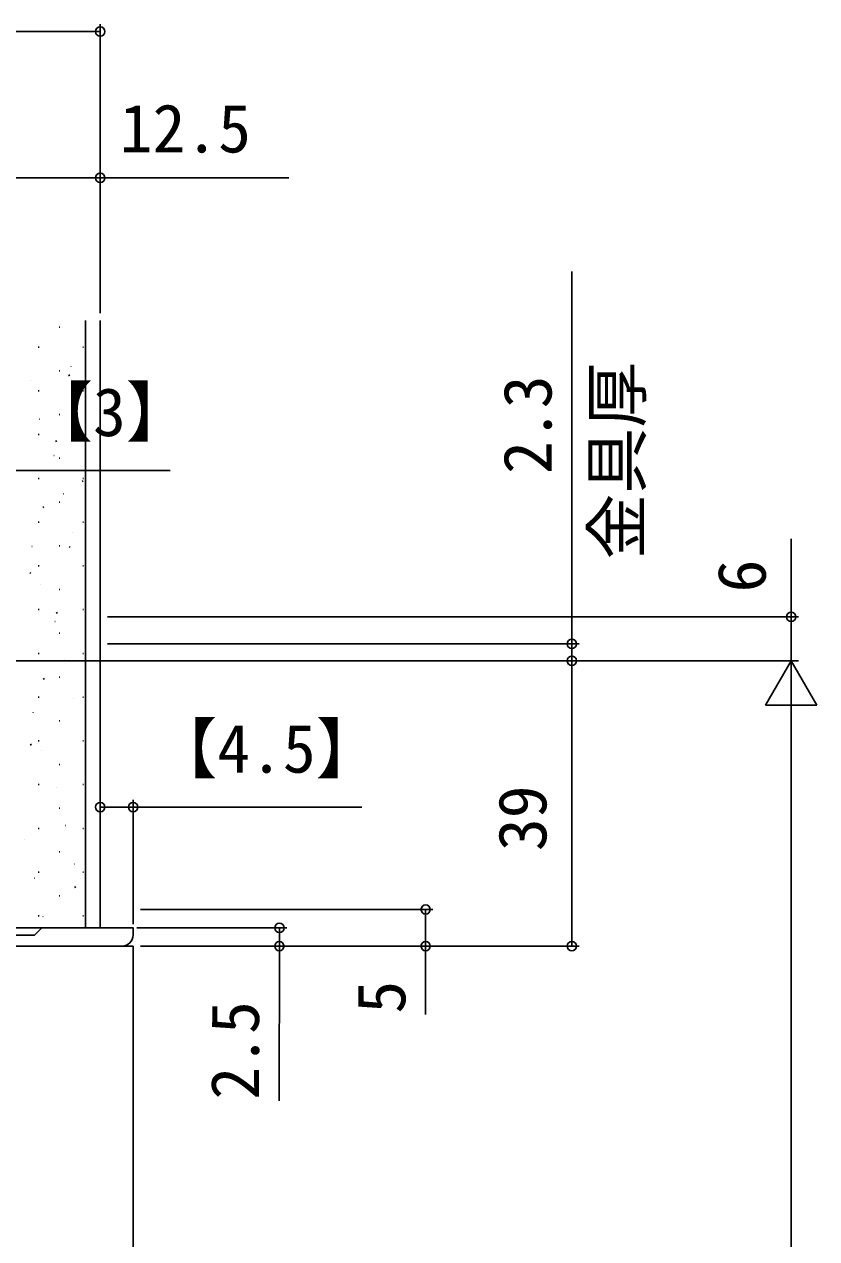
# Model space of a CAD drawing. Units: millimetres, scale not verified. Extents: x -525 to 525, y -808 to 806.
# Drawn here: x -301.8 to -193.4, y 236.6 to 402.6 of the extents above; entities that cross this region are included whole.
import ezdxf
from ezdxf.enums import TextEntityAlignment as Align

# ---------------------------------------------------------------- set-up
doc = ezdxf.new("R2010")
doc.units = ezdxf.units.MM
doc.header["$LTSCALE"] = 4
for name, color, linetype in [('0-3_YKK_11', 7, 'Continuous'), ('0-4_YKK_12', 2, 'Continuous'), ('0-7_YKK_D', 6, 'Continuous'), ('0-9_YSS_K', 3, 'Continuous')]:
    doc.layers.add(name, color=color, linetype=linetype)
doc.styles.add('ＭＳ ゴシック', font='')
doc.styles.get('ＭＳ ゴシック').set_extended_font_data('MS Gothic')

msp = doc.modelspace()

# ---------------------------------------------------------------- linework, layer by layer
at = {"layer": '0-3_YKK_11'}
for points in [[(-307.175, 315.6), (-307.175, 278.1), (-300.375, 278.1), (-299.375, 279.1), (-286.875, 279.1), (-286.875, 278.1)], [(-288.375, 276.6), (-311.375, 276.6), (-311.375, 279.1), (-310.375, 279.1), (-310.375, 277.6), (-308.375, 277.6), (-308.375, 287.8), (-310.375, 287.8), (-310.375, 286.3), (-311.375, 286.3), (-311.375, 288.8), (-308.375, 288.8), (-308.375, 306.3), (-313.175, 306.3), (-313.875, 305.6), (-314.175, 305.6), (-315.075, 305.9), (-315.075, 306.743), (-314.166, 306.44), (-313.506, 307.1), (-308.375, 307.1), (-308.375, 310.7), (-311.498, 310.7)]]:
    msp.add_lwpolyline(points, dxfattribs=at)
msp.add_arc((-288.375, 278.1), 1.5, 270.00001, 359.99999, dxfattribs=at)
at = {"layer": '0-4_YKK_12'}
for p, q in [((-286.875, 276.6), (-308.075, 276.6)), ((-286.875, 92.103), (-286.875, 276.6))]:
    msp.add_line(p, q, dxfattribs=at)
at = {"layer": '0-7_YKK_D'}
for p, q in [((-291.375, 363.1), (-291.375, 402.6)), ((-421.375, 401.6), (-291.375, 401.6)), ((-291.375, 363.1), (-291.375, 382.6)), ((-290.375, 321.6), (-195.857, 321.6)), ((-290.364, 317.9), (-225.857, 317.9)), ((-306.475, 315.6), (-195.857, 315.6)), ((-290.375, 315.6), (-195.857, 315.6)), ((-290.375, 315.6), (-225.857, 315.6)), ((-290.364, 315.6), (-225.857, 315.6)), ((-226.857, 276.6), (-226.857, 315.6)), ((-196.857, 315.6), (-200.357, 309.538)), ((-196.857, 315.6), (-193.357, 309.538)), ((-196.857, 315.6), (-196.857, 303.476)), ((-200.357, 309.538), (-193.357, 309.538)), ((-196.857, 99.103), (-196.857, 308.6)), ((-291.375, 280.1), (-291.375, 296.6)), ((-286.875, 279.6), (-286.875, 296.6)), ((-285.875, 281.601), (-245.857, 281.601)), ((-286.375, 279.1), (-265.866, 279.09)), ((-285.875, 276.6), (-265.868, 276.59)), ((-285.875, 276.6), (-225.857, 276.6)), ((-285.875, 276.6), (-245.857, 276.6))]:
    msp.add_line(p, q, dxfattribs=at)
for points in [[(-303.875, 381.6), (-291.375, 381.6), (-265.575, 381.6)], [(-226.857, 315.6), (-226.857, 317.9), (-226.857, 368.807)], [(-306.875, 341.6), (-303.875, 341.6), (-281.807, 341.6)], [(-196.857, 315.6), (-196.857, 321.6), (-196.857, 332.264)], [(-291.375, 295.6), (-286.875, 295.6), (-255.603, 295.6)], [(-246.857, 281.601), (-246.857, 276.6), (-246.857, 267.234)], [(-266.866, 279.09), (-266.868, 276.591), (-266.878, 255.47)]]:
    msp.add_lwpolyline(points, dxfattribs=at)
for centre in [(-291.375, 401.6), (-291.375, 381.6), (-196.857, 321.6), (-226.857, 317.9), (-226.857, 315.6), (-226.857, 315.6), (-291.375, 295.6), (-286.875, 295.6), (-246.857, 281.601), (-266.866, 279.09), (-266.868, 276.591), (-246.857, 276.6), (-226.857, 276.6)]:
    msp.add_circle(centre, 0.637, dxfattribs=at)
at = {"layer": '0-9_YSS_K'}
for p, q in [((-293.375, 279.1), (-293.375, 362.1)), ((-291.375, 362.1), (-291.375, 279.1)), ((-296.993, 361.221), (-296.893, 361.221)), ((-296.579, 361.098), (-296.56, 361.105)), ((-299.843, 358.471), (-299.743, 358.471)), ((-293.763, 358.471), (-293.663, 358.471)), ((-296.993, 355.241), (-296.893, 355.241)), ((-295.381, 355.84), (-295.362, 355.847)), ((-300.867, 353.897), (-300.848, 353.904)), ((-295.708, 354.558), (-295.542, 354.668)), ((-299.843, 352.491), (-299.743, 352.491)), ((-293.763, 352.491), (-293.663, 352.491)), ((-293.429, 350.849), (-293.41, 350.856)), ((-299.669, 348.64), (-299.651, 348.646)), ((-296.993, 349.261), (-296.893, 349.261)), ((-299.843, 346.511), (-299.743, 346.511)), ((-297.477, 345.552), (-297.311, 345.662)), ((-293.763, 346.511), (-293.663, 346.511)), ((-297.718, 343.649), (-297.699, 343.656)), ((-296.993, 343.281), (-296.893, 343.281)), ((-299.843, 340.531), (-299.743, 340.531)), ((-293.763, 340.531), (-293.663, 340.531)), ((-293.868, 340.105), (-293.701, 340.216)), ((-296.993, 337.301), (-296.893, 337.301)), ((-296.426, 338.425), (-296.407, 338.431)), ((-299.246, 336.545), (-299.079, 336.656)), ((-299.843, 334.551), (-299.743, 334.551)), ((-293.763, 334.551), (-293.663, 334.551)), ((-295.228, 333.167), (-295.209, 333.173)), ((-300.714, 331.224), (-300.695, 331.231)), ((-296.993, 331.321), (-296.893, 331.321)), ((-295.637, 331.099), (-295.47, 331.209)), ((-301.015, 327.539), (-300.848, 327.649)), ((-299.843, 328.571), (-299.743, 328.571)), ((-293.763, 328.571), (-293.663, 328.571)), ((-299.516, 325.966), (-299.497, 325.973)), ((-296.993, 325.341), (-296.893, 325.341)), ((-299.843, 322.591), (-299.743, 322.591)), ((-297.405, 322.092), (-297.239, 322.203)), ((-293.763, 322.591), (-293.663, 322.591)), ((-297.564, 320.976), (-297.545, 320.982)), ((-296.993, 319.361), (-296.893, 319.361)), ((-299.843, 316.611), (-299.743, 316.611)), ((-296.272, 315.751), (-296.253, 315.758)), ((-293.763, 316.611), (-293.663, 316.611)), ((-299.174, 313.086), (-299.008, 313.196)), ((-296.993, 313.381), (-296.893, 313.381)), ((-299.843, 310.631), (-299.743, 310.631)), ((-295.074, 310.493), (-295.056, 310.5)), ((-293.763, 310.631), (-293.663, 310.631)), ((-300.561, 308.551), (-300.542, 308.557)), ((-296.993, 307.401), (-296.893, 307.401)), ((-300.943, 304.08), (-300.776, 304.19)), ((-299.843, 304.651), (-299.743, 304.651)), ((-293.763, 304.651), (-293.663, 304.651)), ((-299.363, 303.293), (-299.344, 303.3)), ((-296.993, 301.421), (-296.893, 301.421)), ((-299.843, 298.671), (-299.743, 298.671)), ((-297.411, 298.302), (-297.392, 298.309)), ((-293.763, 298.671), (-293.663, 298.671)), ((-296.993, 295.441), (-296.893, 295.441)), ((-299.843, 292.691), (-299.743, 292.691)), ((-296.119, 293.078), (-296.1, 293.085)), ((-293.763, 292.691), (-293.663, 292.691)), ((-301.699, 291.102), (-301.68, 291.108)), ((-296.993, 289.461), (-296.893, 289.461)), ((-294.921, 287.82), (-294.902, 287.827)), ((-300.407, 285.877), (-300.388, 285.884)), ((-299.843, 286.711), (-299.743, 286.711)), ((-293.763, 286.711), (-293.663, 286.711)), ((-294.876, 284.589), (-294.709, 284.699)), ((-296.993, 283.481), (-296.893, 283.481)), ((-299.843, 280.731), (-299.743, 280.731)), ((-299.21, 280.62), (-299.191, 280.626)), ((-293.763, 280.731), (-293.663, 280.731)), ((-291.375, 279.1), (-303.875, 279.1))]:
    msp.add_line(p, q, dxfattribs=at)

# ---------------------------------------------------------------- texts
at = {"layer": '0-7_YKK_D', "style": 'ＭＳ ゴシック'}
for s, p in [('12.5', (-288.705, 383.1)), ('【3】', (-301.359, 344.327)), ('【4.5】', (-284.359, 298.327))]:
    msp.add_text(s, height=6.598, dxfattribs=at).set_placement(p, align=Align.BOTTOM_LEFT)
for s, rotation, p in [('金具厚', 90, (-215.421, 329.451)), ('2.3', 90, (-227.657, 341.135)), ('6', 90, (-198.357, 324.934)), ('39', 90, (-228.357, 289.58)), ('5', 90, (-247.657, 267.369)), ('2.5', 89.973, (-267.678, 255.606))]:
    msp.add_text(s, height=6.598, rotation=rotation, dxfattribs=at).set_placement(p, align=Align.BOTTOM_LEFT)

doc.saveas('drawing.dxf')
